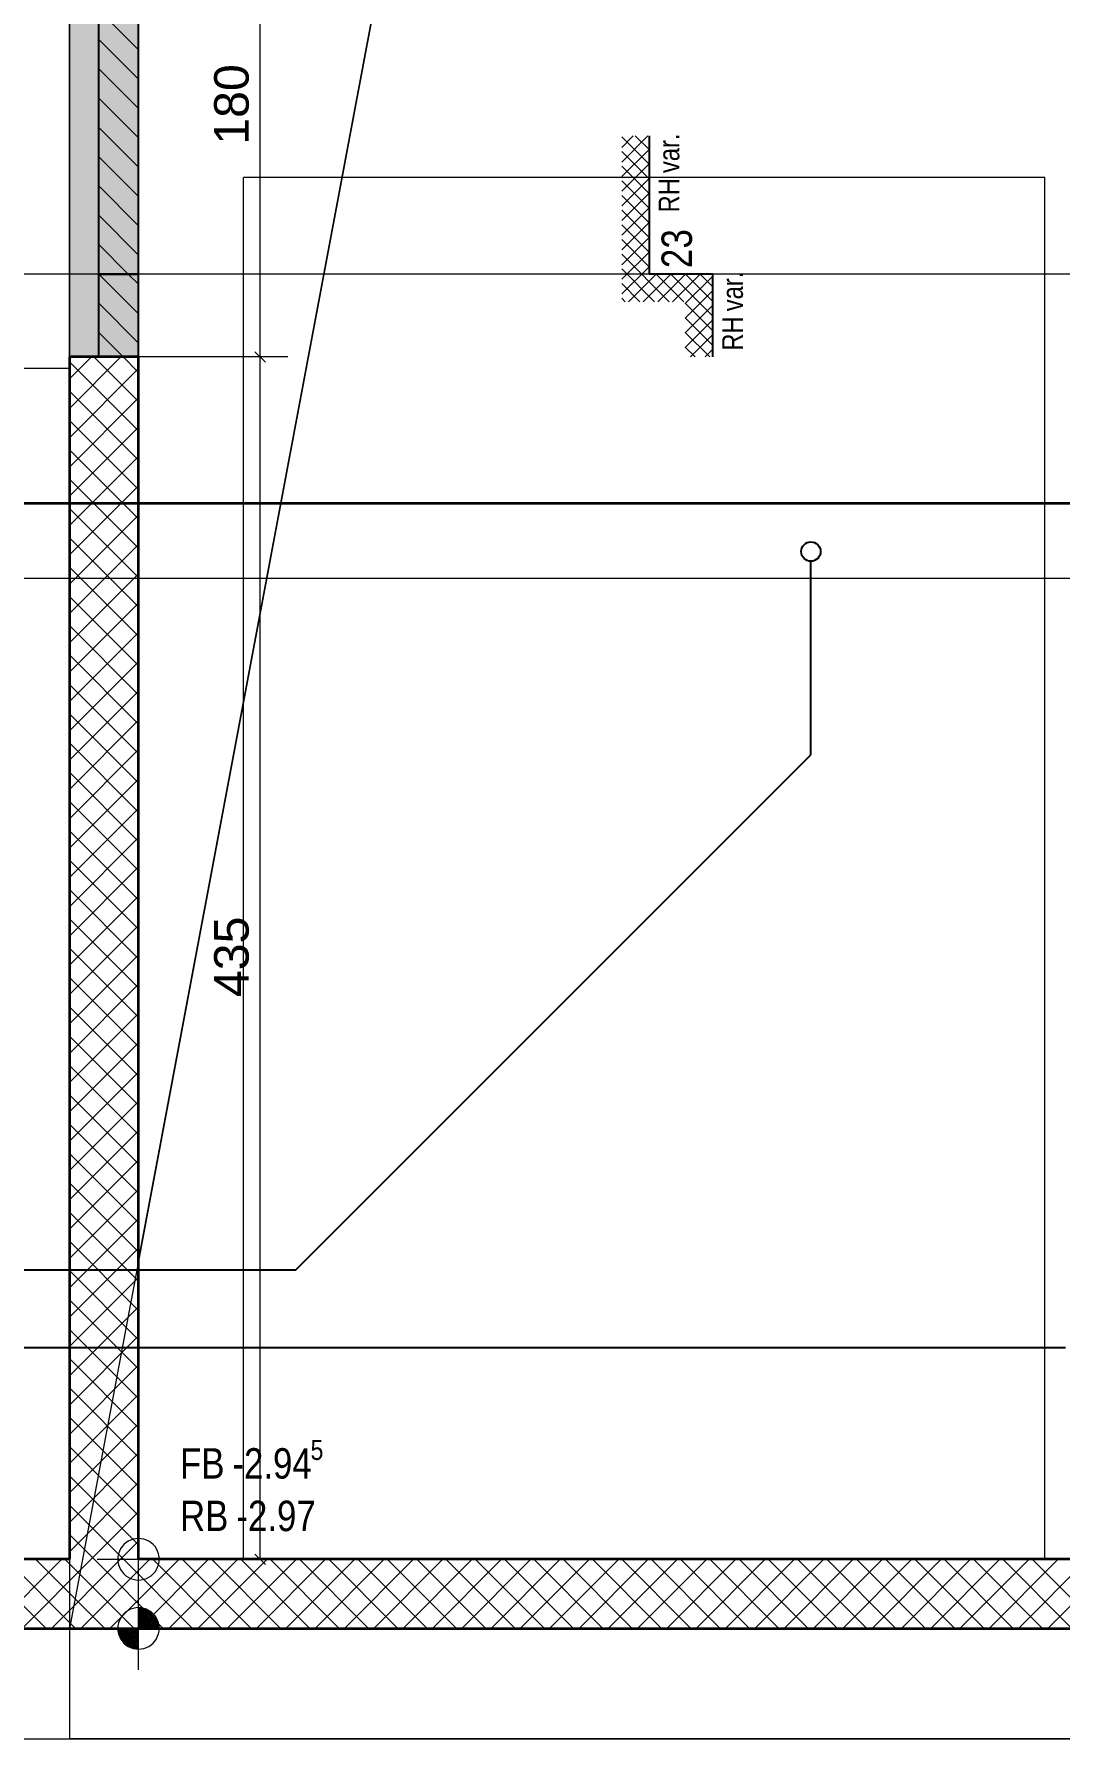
# Model space of a CAD drawing. Extents: x 885 to 2021, y 330 to 1122.
# Drawn here: x 1379.8 to 1454.1, y 468.6 to 592 of the extents above; entities that cross this region are included whole.
import ezdxf
from ezdxf.lldxf.tags import DXFTag

# ---------------------------------------------------------------- set-up
doc = ezdxf.new("R2010")
doc.units = 0
doc.layers.get('0').update_dxf_attribs({"lineweight": 18})
for name, color, linetype, lineweight in [('010 Aussenwände Bauteilschraffuren Neu', 7, 'Continuous', 25), ('010 Aussenwände Neu', 7, 'Continuous', 25), ('010 Türen Neu', 7, 'Continuous', 25), ('015 Innenwände Bauteilschraffuren Neu', 7, 'Continuous', 25), ('015 Innenwände Neu', 7, 'Continuous', 25), ('019 Vormauerungen Bauteilschraffuren Neu', 7, 'Continuous', 25), ('019 Vormauerungen Neu', 7, 'Continuous', 25), ('027 Oberhalb Neu', 7, 'Continuous', 25), ('030 Bodenaufbauten Neu', 7, 'Continuous', 25), ('035 Decken Neu', 7, 'Continuous', 25), ('060 Möbel Einbau Neu', 7, 'Continuous', 25), ('080 Raum Innen Kontur Neu', 7, 'Continuous', 25), ('111 Bemassung Ausführung Koten Neu', 7, 'Continuous', 25), ('160 Beschriftungen Ausführung Neu', 7, 'Continuous', 25)]:
    doc.layers.add(name, color=color, linetype=linetype, lineweight=lineweight)
for name, color, linetype, lineweight, true_color in [('A_Durchbruchbeschriftung', 7, 'Continuous', 18, 0x008080), ('A_Mass_Aussparungen', 7, 'Continuous', 18, 0x0080ff), ('A_Wanddurchbruch', 7, 'Continuous', 18, 0x008080), ('S_Regenwasser_Einlage', 7, 'fein_strichliert-A0T8DHYQAL', 25, 0x0066cc), ('S_Schmutzwasser_Einlage', 7, 'fein_strichliert-A0T8DHYQAL', 25, 0xcc6600)]:
    doc.layers.add(name, color=color, linetype=linetype, lineweight=lineweight, true_color=true_color)
doc.styles.get("Standard").update_dxf_attribs({"font": 'arial.ttf'})
tags = doc.linetypes.add('fein_strichliert-A0T8DHYQAL', pattern=[4, 1, -2, 1]).pattern_tags.tags
tags[8:9] = [DXFTag(74, 4), DXFTag(75, 0), DXFTag(340, '0'), DXFTag(46, 0.0), DXFTag(50, 0.0), DXFTag(44, 0.0), DXFTag(45, 0.0)]
tags[6:7] = [DXFTag(74, 4), DXFTag(75, 0), DXFTag(340, '0'), DXFTag(46, 0.0), DXFTag(50, 0.0), DXFTag(44, 0.0), DXFTag(45, 0.0)]
tags[4:5] = [DXFTag(74, 4), DXFTag(75, 0), DXFTag(340, '0'), DXFTag(46, 0.0), DXFTag(50, 0.0), DXFTag(44, 0.0), DXFTag(45, 0.0)]
tags = doc.linetypes.add('Strich 2_1mm', pattern=[0.003, 0.002, -0.001]).pattern_tags.tags
tags[6:7] = [DXFTag(74, 4), DXFTag(75, 0), DXFTag(340, '0'), DXFTag(46, 1.0), DXFTag(50, 0.0), DXFTag(44, 0.0), DXFTag(45, 0.0)]
tags[4:5] = [DXFTag(74, 4), DXFTag(75, 0), DXFTag(340, '0'), DXFTag(46, 1.0), DXFTag(50, 0.0), DXFTag(44, 0.0), DXFTag(45, 0.0)]
tags = doc.linetypes.add('Strich 3_1mm Kanten', pattern=[0.004, 0.003, -0.001]).pattern_tags.tags
tags[6:7] = [DXFTag(74, 4), DXFTag(75, 0), DXFTag(340, '0'), DXFTag(46, 1.0), DXFTag(50, 0.0), DXFTag(44, 0.0), DXFTag(45, 0.0)]
tags[4:5] = [DXFTag(74, 4), DXFTag(75, 0), DXFTag(340, '0'), DXFTag(46, 1.0), DXFTag(50, 0.0), DXFTag(44, 0.0), DXFTag(45, 0.0)]
tags = doc.linetypes.add('Strichpunkt 3_1_1mm Achsen', pattern=[0.005, 0.003, -0.001, 0, -0.001]).pattern_tags.tags
tags[10:11] = [DXFTag(74, 4), DXFTag(75, 0), DXFTag(340, '0'), DXFTag(46, 1.0), DXFTag(50, 0.0), DXFTag(44, 0.0), DXFTag(45, 0.0)]
tags[8:9] = [DXFTag(74, 4), DXFTag(75, 0), DXFTag(340, '0'), DXFTag(46, 1.0), DXFTag(50, 0.0), DXFTag(44, 0.0), DXFTag(45, 0.0)]
tags[6:7] = [DXFTag(74, 4), DXFTag(75, 0), DXFTag(340, '0'), DXFTag(46, 1.0), DXFTag(50, 0.0), DXFTag(44, 0.0), DXFTag(45, 0.0)]
tags[4:5] = [DXFTag(74, 4), DXFTag(75, 0), DXFTag(340, '0'), DXFTag(46, 1.0), DXFTag(50, 0.0), DXFTag(44, 0.0), DXFTag(45, 0.0)]
tags = doc.linetypes.add('Unsichtbare Linie', pattern='A,0,[1,5773_032 -1.UG1.shx,S=10,R=0,X=0,Y=0],-10,0', length=10).pattern_tags.tags
tags[14:15] = [DXFTag(74, 4), DXFTag(75, 0), DXFTag(340, '0'), DXFTag(46, 1.0), DXFTag(50, 0.0), DXFTag(44, 0.0), DXFTag(45, 0.0)]
tags[12:13] = [DXFTag(74, 4), DXFTag(75, 0), DXFTag(340, '0'), DXFTag(46, 1.0), DXFTag(50, 0.0), DXFTag(44, 0.0), DXFTag(45, 0.0)]

# ---------------------------------------------------------------- blocks, each defined once
blk = doc.blocks.new('Referenz-A0T8DHYSAL', base_point=(1035.58, 400))
at = {"layer": 'S_Regenwasser_Einlage', "color": 0, "lineweight": -2}
blk.add_line((1325.15, 496.92), (1454.47, 496.92), dxfattribs=at)
at = {"layer": 'S_Schmutzwasser_Einlage', "color": 0, "lineweight": -2}
for p, q in [((1436.04, 539.82), (1436.04, 553.82)), ((1398.76, 502.54), (1436.04, 539.82)), ((1334.48, 502.54), (1398.76, 502.54))]:
    blk.add_line(p, q, dxfattribs=at)
at = {"layer": 'S_Schmutzwasser_Einlage', "color": 0, "linetype": 'fein_strichliert-A0T8DHYQAL', "lineweight": -2, "ltscale": 0.25}
blk.add_circle((1436.04, 554.52), 0.7, dxfattribs=at)
blk = doc.blocks.new('Referenz-A0T8DHYUAL', base_point=(896.59, 372.19))
at = {"layer": '010 Aussenwände Bauteilschraffuren Neu', "color": 0, "linetype": 'Continuous', "lineweight": 0, "ltscale": 0.0169}
for p, q in [((1380.69, 476.6), (1375.69, 481.6)), ((1376.83, 476.6), (1381.83, 481.6)), ((1382.81, 476.6), (1377.81, 481.6)), ((1378.95, 476.6), (1383.95, 481.6)), ((1384.93, 476.6), (1379.93, 481.6)), ((1381.07, 476.6), (1386.07, 481.6)), ((1387.05, 476.6), (1382.05, 481.6)), ((1383.19, 476.6), (1388.19, 481.6)), ((1389.17, 476.6), (1384.17, 481.6)), ((1385.31, 476.6), (1390.31, 481.6)), ((1391.29, 476.6), (1386.29, 481.6)), ((1387.44, 476.6), (1392.44, 481.6)), ((1393.41, 476.6), (1388.41, 481.6)), ((1389.56, 476.6), (1394.56, 481.6)), ((1395.54, 476.6), (1390.54, 481.6)), ((1391.68, 476.6), (1396.68, 481.6)), ((1397.66, 476.6), (1392.66, 481.6)), ((1393.8, 476.6), (1398.8, 481.6)), ((1399.78, 476.6), (1394.78, 481.6)), ((1395.92, 476.6), (1400.92, 481.6)), ((1401.9, 476.6), (1396.9, 481.6)), ((1398.04, 476.6), (1403.04, 481.6)), ((1404.02, 476.6), (1399.02, 481.6)), ((1400.16, 476.6), (1405.16, 481.6)), ((1406.14, 476.6), (1401.14, 481.6)), ((1402.28, 476.6), (1407.28, 481.6)), ((1408.26, 476.6), (1403.26, 481.6)), ((1404.41, 476.6), (1409.41, 481.6)), ((1410.38, 476.6), (1405.38, 481.6)), ((1406.53, 476.6), (1411.53, 481.6)), ((1412.51, 476.6), (1407.51, 481.6)), ((1408.65, 476.6), (1413.65, 481.6)), ((1414.63, 476.6), (1409.63, 481.6)), ((1410.77, 476.6), (1415.77, 481.6)), ((1416.75, 476.6), (1411.75, 481.6)), ((1412.89, 476.6), (1417.89, 481.6)), ((1418.87, 476.6), (1413.87, 481.6)), ((1415.01, 476.6), (1420.01, 481.6)), ((1420.99, 476.6), (1415.99, 481.6)), ((1417.13, 476.6), (1422.13, 481.6)), ((1423.11, 476.6), (1418.11, 481.6)), ((1419.26, 476.6), (1424.26, 481.6)), ((1425.23, 476.6), (1420.23, 481.6)), ((1421.38, 476.6), (1426.38, 481.6)), ((1427.36, 476.6), (1422.36, 481.6)), ((1423.5, 476.6), (1428.5, 481.6)), ((1429.48, 476.6), (1424.48, 481.6)), ((1425.62, 476.6), (1430.62, 481.6)), ((1431.6, 476.6), (1426.6, 481.6)), ((1427.74, 476.6), (1432.74, 481.6)), ((1433.72, 476.6), (1428.72, 481.6)), ((1429.86, 476.6), (1434.86, 481.6)), ((1435.84, 476.6), (1430.84, 481.6)), ((1431.98, 476.6), (1436.98, 481.6)), ((1437.96, 476.6), (1432.96, 481.6)), ((1434.1, 476.6), (1439.1, 481.6)), ((1440.08, 476.6), (1435.08, 481.6)), ((1436.23, 476.6), (1441.23, 481.6)), ((1442.2, 476.6), (1437.2, 481.6)), ((1438.35, 476.6), (1443.35, 481.6)), ((1444.33, 476.6), (1439.33, 481.6)), ((1440.47, 476.6), (1445.47, 481.6)), ((1446.45, 476.6), (1441.45, 481.6)), ((1442.59, 476.6), (1447.59, 481.6)), ((1448.57, 476.6), (1443.57, 481.6)), ((1444.71, 476.6), (1449.71, 481.6)), ((1450.69, 476.6), (1445.69, 481.6)), ((1446.83, 476.6), (1451.83, 481.6)), ((1452.81, 476.6), (1447.81, 481.6)), ((1448.95, 476.6), (1453.95, 481.6)), ((1454.93, 476.6), (1449.93, 481.6)), ((1451.07, 476.6), (1456.07, 481.6)), ((1457.05, 476.6), (1452.05, 481.6)), ((1453.2, 476.6), (1458.2, 481.6))]:
    blk.add_line(p, q, dxfattribs=at)
at = {"layer": '010 Aussenwände Neu', "color": 0, "lineweight": 35}
for p, q in [((1382.38, 481.6), (1284.18, 481.6)), ((1527.88, 481.6), (1387.38, 481.6)), ((1041.78, 476.6), (1532.88, 476.6))]:
    blk.add_line(p, q, dxfattribs=at)
at = {"layer": '010 Türen Neu', "color": 0, "lineweight": 35}
blk.add_line((1387.38, 568.6), (1382.38, 568.6), dxfattribs=at)
at = {"layer": '015 Innenwände Bauteilschraffuren Neu', "color": 0, "linetype": 'Continuous', "lineweight": 0, "ltscale": 0.0169}
for p, q in [((1384.48, 593.73), (1387.38, 590.83)), ((1384.48, 591.6), (1387.38, 588.7)), ((1384.48, 589.48), (1387.38, 586.58)), ((1384.48, 587.36), (1387.38, 584.46)), ((1384.48, 585.24), (1387.38, 582.34)), ((1384.48, 583.12), (1387.38, 580.22)), ((1384.48, 581), (1387.38, 578.1)), ((1384.48, 578.88), (1387.38, 575.98)), ((1384.48, 576.76), (1386.63, 574.6)), ((1384.48, 574.63), (1384.51, 574.6)), ((1382.38, 567.01), (1383.98, 568.6)), ((1382.38, 564.88), (1386.1, 568.6)), ((1387.38, 563.25), (1382.38, 568.25)), ((1382.38, 562.76), (1387.38, 567.76)), ((1387.38, 565.37), (1384.15, 568.6)), ((1387.38, 567.49), (1386.27, 568.6)), ((1387.38, 561.13), (1382.38, 566.13)), ((1382.38, 560.64), (1387.38, 565.64)), ((1387.38, 559.01), (1382.38, 564.01)), ((1382.38, 558.52), (1387.38, 563.52)), ((1387.38, 556.88), (1382.38, 561.88)), ((1382.38, 556.4), (1387.38, 561.4)), ((1387.38, 554.76), (1382.38, 559.76)), ((1382.38, 554.28), (1387.38, 559.28)), ((1387.38, 552.64), (1382.38, 557.64)), ((1382.38, 552.16), (1387.38, 557.16)), ((1387.38, 550.52), (1382.38, 555.52)), ((1382.38, 550.03), (1387.38, 555.03)), ((1387.38, 548.4), (1382.38, 553.4)), ((1382.38, 547.91), (1387.38, 552.91)), ((1387.38, 546.28), (1382.38, 551.28)), ((1382.38, 545.79), (1387.38, 550.79)), ((1387.38, 544.16), (1382.38, 549.16)), ((1382.38, 543.67), (1387.38, 548.67)), ((1387.38, 542.04), (1382.38, 547.04)), ((1382.38, 541.55), (1387.38, 546.55)), ((1387.38, 539.91), (1382.38, 544.91)), ((1382.38, 539.43), (1387.38, 544.43)), ((1387.38, 537.79), (1382.38, 542.79)), ((1382.38, 537.31), (1387.38, 542.31)), ((1387.38, 535.67), (1382.38, 540.67)), ((1382.38, 535.19), (1387.38, 540.19)), ((1387.38, 533.55), (1382.38, 538.55)), ((1382.38, 533.06), (1387.38, 538.06)), ((1387.38, 531.43), (1382.38, 536.43)), ((1382.38, 530.94), (1387.38, 535.94)), ((1387.38, 529.31), (1382.38, 534.31)), ((1382.38, 528.82), (1387.38, 533.82)), ((1387.38, 527.19), (1382.38, 532.19)), ((1382.38, 526.7), (1387.38, 531.7)), ((1387.38, 525.06), (1382.38, 530.06)), ((1382.38, 524.58), (1387.38, 529.58)), ((1387.38, 522.94), (1382.38, 527.94)), ((1382.38, 522.46), (1387.38, 527.46)), ((1387.38, 520.82), (1382.38, 525.82)), ((1382.38, 520.34), (1387.38, 525.34)), ((1387.38, 518.7), (1382.38, 523.7)), ((1382.38, 518.21), (1387.38, 523.21)), ((1387.38, 516.58), (1382.38, 521.58)), ((1382.38, 516.09), (1387.38, 521.09)), ((1387.38, 514.46), (1382.38, 519.46)), ((1382.38, 513.97), (1387.38, 518.97)), ((1387.38, 512.34), (1382.38, 517.34)), ((1382.38, 511.85), (1387.38, 516.85)), ((1387.38, 510.22), (1382.38, 515.22)), ((1382.38, 509.73), (1387.38, 514.73)), ((1387.38, 508.09), (1382.38, 513.09)), ((1382.38, 507.61), (1387.38, 512.61)), ((1387.38, 505.97), (1382.38, 510.97)), ((1382.38, 505.49), (1387.38, 510.49)), ((1387.38, 503.85), (1382.38, 508.85)), ((1382.38, 503.37), (1387.38, 508.37)), ((1387.38, 501.73), (1382.38, 506.73)), ((1382.38, 501.24), (1387.38, 506.24)), ((1387.38, 499.61), (1382.38, 504.61)), ((1382.38, 499.12), (1387.38, 504.12)), ((1387.38, 497.49), (1382.38, 502.49)), ((1382.38, 497), (1387.38, 502)), ((1387.38, 495.37), (1382.38, 500.37)), ((1382.38, 494.88), (1387.38, 499.88)), ((1387.38, 493.24), (1382.38, 498.24)), ((1382.38, 492.76), (1387.38, 497.76)), ((1387.38, 491.12), (1382.38, 496.12)), ((1382.38, 490.64), (1387.38, 495.64)), ((1387.38, 489), (1382.38, 494)), ((1382.38, 488.52), (1387.38, 493.52)), ((1387.38, 486.88), (1382.38, 491.88)), ((1382.38, 486.4), (1387.38, 491.4)), ((1387.38, 484.76), (1382.38, 489.76)), ((1382.38, 484.27), (1387.38, 489.27)), ((1387.38, 482.64), (1382.38, 487.64)), ((1382.38, 482.15), (1387.38, 487.15)), ((1386.29, 481.6), (1382.38, 485.52)), ((1383.95, 481.6), (1387.38, 485.03)), ((1384.17, 481.6), (1382.38, 483.4)), ((1386.07, 481.6), (1387.38, 482.91))]:
    blk.add_line(p, q, dxfattribs=at)
at = {"layer": '015 Innenwände Neu', "color": 0, "lineweight": -2}
for p, q in [((1384.48, 604.6), (1384.48, 574.6)), ((1387.38, 574.6), (1387.38, 604.6)), ((1384.48, 574.6), (1387.38, 574.6))]:
    blk.add_line(p, q, dxfattribs=at)
at = {"layer": '015 Innenwände Neu', "color": 0, "lineweight": 35}
for p, q in [((1387.38, 568.6), (1382.38, 568.6)), ((1382.38, 568.6), (1382.38, 481.6)), ((1387.38, 481.6), (1387.38, 568.6))]:
    blk.add_line(p, q, dxfattribs=at)
at = {"layer": '019 Vormauerungen Bauteilschraffuren Neu', "color": 0, "linetype": 'Continuous', "lineweight": 0, "ltscale": 0.0169}
for p, q in [((1384.51, 574.6), (1387.38, 571.73)), ((1386.63, 574.6), (1387.38, 573.86)), ((1384.48, 572.51), (1387.38, 569.61)), ((1384.48, 570.39), (1386.27, 568.6))]:
    blk.add_line(p, q, dxfattribs=at)
at = {"layer": '019 Vormauerungen Neu', "color": 0, "lineweight": -2}
for p, q in [((1384.48, 574.6), (1384.48, 568.6)), ((1387.38, 574.6), (1384.48, 574.6)), ((1387.38, 568.6), (1387.38, 574.6)), ((1384.48, 568.6), (1387.38, 568.6))]:
    blk.add_line(p, q, dxfattribs=at)
at = {"layer": '027 Oberhalb Neu', "color": 0, "linetype": 'Strichpunkt 3_1_1mm Achsen', "lineweight": 35, "ltscale": 0.1225}
blk.add_line((1599.54, 558), (1035.78, 558), dxfattribs=at)
at = {"layer": '027 Oberhalb Neu', "color": 0, "linetype": 'Strichpunkt 3_1_1mm Achsen', "lineweight": 13, "ltscale": 0.0169}
blk.add_line((1030.18, 552.6), (1597.28, 552.6), dxfattribs=at)
at = {"layer": '030 Bodenaufbauten Neu', "color": 0, "linetype": 'Unsichtbare Linie', "lineweight": 13, "ltscale": 0.002197}
for p, q in [((1387.38, 503.23), (1422.38, 689.6)), ((1382.38, 628.6), (1382.38, 481.6)), ((1387.38, 481.6), (1387.38, 503.23)), ((1382.38, 481.6), (1284.18, 481.6))]:
    blk.add_line(p, q, dxfattribs=at)
at = {"layer": '030 Bodenaufbauten Neu', "color": 0, "linetype": 'Unsichtbare Linie', "lineweight": 13, "ltscale": 0.0169}
for p, q in [((1422.38, 689.6), (1387.38, 503.23)), ((1387.38, 503.23), (1387.38, 640.6)), ((1525.4, 481.6), (1387.38, 481.6))]:
    blk.add_line(p, q, dxfattribs=at)
at = {"layer": '035 Decken Neu', "color": 0, "linetype": 'Strich 3_1mm Kanten', "lineweight": 13, "ltscale": 0.0169}
blk.add_line((1422.38, 689.6), (1382.38, 476.6), dxfattribs=at)
at = {"layer": '035 Decken Neu', "color": 0, "linetype": 'Strich 3_1mm Kanten', "lineweight": 13, "ltscale": 0.002197}
for p, q in [((1382.38, 640.6), (1382.38, 476.6)), ((1382.38, 476.6), (1382.38, 468.6)), ((1382.38, 468.6), (1540.88, 468.6))]:
    blk.add_line(p, q, dxfattribs=at)
at = {"layer": '035 Decken Neu', "color": 0, "linetype": 'Strichpunkt 3_1_1mm Achsen', "lineweight": 13, "ltscale": 0.002197}
for p, q in [((1527.88, 574.6), (1035.78, 574.6)), ((1035.78, 476.6), (1532.88, 476.6))]:
    blk.add_line(p, q, dxfattribs=at)
at = {"layer": '035 Decken Neu', "color": 0, "linetype": 'Strich 2_1mm', "lineweight": 13, "ltscale": 0.002197}
blk.add_line((1296.18, 468.6), (1382.38, 468.6), dxfattribs=at)
blk.add_line((1296.18, 468.6), (1382.38, 468.6), dxfattribs=at)
at = {"layer": '035 Decken Neu', "color": 0, "linetype": 'Unsichtbare Linie', "lineweight": 13, "ltscale": 0.002197}
for p, q in [((1296.18, 468.6), (1387.38, 468.6)), ((1296.18, 468.6), (1387.38, 468.6)), ((1540.88, 468.6), (1382.38, 468.6)), ((1540.88, 468.6), (1387.38, 468.6)), ((1540.88, 468.6), (1387.38, 468.6))]:
    blk.add_line(p, q, dxfattribs=at)
at = {"layer": '060 Möbel Einbau Neu', "color": 0, "lineweight": 13}
for p, q in [((1394.98, 481.6), (1394.98, 581.6)), ((1452.98, 581.6), (1394.98, 581.6)), ((1452.98, 481.6), (1452.98, 581.6)), ((1452.98, 481.6), (1394.98, 481.6))]:
    blk.add_line(p, q, dxfattribs=at)
at = {"layer": '080 Raum Innen Kontur Neu', "color": 0, "linetype": 'Continuous', "lineweight": 13, "ltscale": 0.0169}
for p, q in [((1382.38, 481.6), (1382.38, 628.6)), ((1387.38, 628.6), (1387.38, 481.6)), ((1284.18, 481.6), (1382.38, 481.6)), ((1387.38, 481.6), (1527.88, 481.6))]:
    blk.add_line(p, q, dxfattribs=at)
at = {"layer": '111 Bemassung Ausführung Koten Neu', "color": 0, "lineweight": 13}
for p, q in [((1387.38, 478.6), (1387.38, 484.6)), ((1384.38, 481.6), (1390.38, 481.6)), ((1387.38, 473.6), (1387.38, 479.6)), ((1384.38, 476.6), (1390.38, 476.6))]:
    blk.add_line(p, q, dxfattribs=at)
at = {"layer": '111 Bemassung Ausführung Koten Neu', "color": 0, "linetype": 'Continuous', "lineweight": 13, "ltscale": 0.0169}
for p, q in [((1386.08, 482.35), (1385.99, 482.18)), ((1386.19, 482.52), (1386.08, 482.35)), ((1386.32, 482.66), (1386.19, 482.52)), ((1386.47, 482.79), (1386.32, 482.66)), ((1386.63, 482.9), (1386.47, 482.79)), ((1386.8, 482.99), (1386.63, 482.9)), ((1386.99, 483.05), (1386.8, 482.99)), ((1387.18, 483.09), (1386.99, 483.05)), ((1387.38, 483.1), (1387.18, 483.09)), ((1387.57, 483.09), (1387.38, 483.1)), ((1387.77, 483.05), (1387.57, 483.09)), ((1387.95, 482.99), (1387.77, 483.05)), ((1388.13, 482.9), (1387.95, 482.99)), ((1388.29, 482.79), (1388.13, 482.9)), ((1388.44, 482.66), (1388.29, 482.79)), ((1388.57, 482.52), (1388.44, 482.66)), ((1388.68, 482.35), (1388.57, 482.52)), ((1388.76, 482.18), (1388.68, 482.35)), ((1385.89, 481.8), (1385.88, 481.6)), ((1385.88, 481.6), (1385.89, 481.41)), ((1385.93, 481.99), (1385.89, 481.8)), ((1385.89, 481.41), (1385.93, 481.21)), ((1385.99, 482.18), (1385.93, 481.99)), ((1385.93, 481.21), (1385.99, 481.03)), ((1388.83, 481.99), (1388.76, 482.18)), ((1388.76, 481.03), (1388.83, 481.21)), ((1388.87, 481.8), (1388.83, 481.99)), ((1388.83, 481.21), (1388.87, 481.41)), ((1388.88, 481.6), (1388.87, 481.8)), ((1388.87, 481.41), (1388.88, 481.6)), ((1385.99, 481.03), (1386.08, 480.85)), ((1386.08, 480.85), (1386.19, 480.69)), ((1386.19, 480.69), (1386.32, 480.54)), ((1386.32, 480.54), (1386.47, 480.41)), ((1386.47, 480.41), (1386.63, 480.3)), ((1386.63, 480.3), (1386.8, 480.22)), ((1386.8, 480.22), (1386.99, 480.15)), ((1386.99, 480.15), (1387.18, 480.12)), ((1387.18, 480.12), (1387.38, 480.1)), ((1387.38, 480.1), (1387.57, 480.12)), ((1387.57, 480.12), (1387.77, 480.15)), ((1387.77, 480.15), (1387.95, 480.22)), ((1387.95, 480.22), (1388.13, 480.3)), ((1388.13, 480.3), (1388.29, 480.41)), ((1388.29, 480.41), (1388.44, 480.54)), ((1388.44, 480.54), (1388.57, 480.69)), ((1388.57, 480.69), (1388.68, 480.85)), ((1388.68, 480.85), (1388.76, 481.03)), ((1386.19, 477.52), (1386.08, 477.35)), ((1386.32, 477.66), (1386.19, 477.52)), ((1386.47, 477.79), (1386.32, 477.66)), ((1386.63, 477.9), (1386.47, 477.79)), ((1386.8, 477.99), (1386.63, 477.9)), ((1386.99, 478.05), (1386.8, 477.99)), ((1387.18, 478.09), (1386.99, 478.05)), ((1387.38, 478.1), (1387.18, 478.09)), ((1387.57, 478.09), (1387.38, 478.1)), ((1387.77, 478.05), (1387.57, 478.09)), ((1387.95, 477.99), (1387.77, 478.05)), ((1388.13, 477.9), (1387.95, 477.99)), ((1388.29, 477.79), (1388.13, 477.9)), ((1388.44, 477.66), (1388.29, 477.79)), ((1388.57, 477.52), (1388.44, 477.66)), ((1388.68, 477.35), (1388.57, 477.52)), ((1385.89, 476.8), (1385.88, 476.6)), ((1385.88, 476.6), (1385.89, 476.41)), ((1385.93, 476.99), (1385.89, 476.8)), ((1385.89, 476.41), (1385.93, 476.21)), ((1385.99, 477.18), (1385.93, 476.99)), ((1385.93, 476.21), (1385.99, 476.03)), ((1386.08, 477.35), (1385.99, 477.18)), ((1388.76, 477.18), (1388.68, 477.35)), ((1388.83, 476.99), (1388.76, 477.18)), ((1388.76, 476.03), (1388.83, 476.21)), ((1388.87, 476.8), (1388.83, 476.99)), ((1388.83, 476.21), (1388.87, 476.41)), ((1388.88, 476.6), (1388.87, 476.8)), ((1388.87, 476.41), (1388.88, 476.6)), ((1385.99, 476.03), (1386.08, 475.85)), ((1386.08, 475.85), (1386.19, 475.69)), ((1386.19, 475.69), (1386.32, 475.54)), ((1386.32, 475.54), (1386.47, 475.41)), ((1386.47, 475.41), (1386.63, 475.3)), ((1386.63, 475.3), (1386.8, 475.22)), ((1386.8, 475.22), (1386.99, 475.15)), ((1386.99, 475.15), (1387.18, 475.12)), ((1387.18, 475.12), (1387.38, 475.1)), ((1387.38, 475.1), (1387.57, 475.12)), ((1387.57, 475.12), (1387.77, 475.15)), ((1387.77, 475.15), (1387.95, 475.22)), ((1387.95, 475.22), (1388.13, 475.3)), ((1388.13, 475.3), (1388.29, 475.41)), ((1388.29, 475.41), (1388.44, 475.54)), ((1388.44, 475.54), (1388.57, 475.69)), ((1388.57, 475.69), (1388.68, 475.85)), ((1388.68, 475.85), (1388.76, 476.03))]:
    blk.add_line(p, q, dxfattribs=at)
at = {"layer": '111 Bemassung Ausführung Koten Neu', "color": 0, "linetype": 'Continuous', "lineweight": 0, "ltscale": 0.0169}
for points in [[(1387.38, 476.6), (1387.95, 476.6), (1387.38, 478.1)], [(1387.95, 477.99), (1387.42, 477.99), (1387.38, 478.1)], [(1387.95, 476.6), (1387.95, 477.99), (1387.42, 477.99)], [(1387.95, 476.6), (1388.44, 476.6), (1387.95, 477.99)], [(1388.44, 477.66), (1388.07, 477.66), (1387.95, 477.99)], [(1388.44, 476.6), (1388.44, 477.66), (1388.07, 477.66)], [(1388.44, 476.6), (1388.76, 476.6), (1388.44, 477.66)], [(1388.76, 477.18), (1388.59, 477.18), (1388.44, 477.66)], [(1385.99, 476.03), (1385.99, 476.6), (1385.88, 476.6)], [(1386.17, 476.03), (1385.99, 476.03), (1385.99, 476.6)], [(1386.32, 475.54), (1386.32, 476.6), (1385.99, 476.6)], [(1386.69, 475.54), (1386.32, 475.54), (1386.32, 476.6)], [(1386.8, 475.22), (1386.8, 476.6), (1386.32, 476.6)], [(1387.33, 475.22), (1386.8, 475.22), (1386.8, 476.6)], [(1387.38, 475.1), (1387.38, 476.6), (1386.8, 476.6)], [(1388.76, 476.6), (1388.76, 477.18), (1388.59, 477.18)], [(1388.76, 476.6), (1388.88, 476.6), (1388.76, 477.18)], [(1386.32, 475.54), (1386.17, 476.03), (1385.99, 476.03)], [(1386.8, 475.22), (1386.69, 475.54), (1386.32, 475.54)], [(1387.38, 475.1), (1387.33, 475.22), (1386.8, 475.22)]]:
    blk.add_solid(points, dxfattribs=at)
at = {"layer": '160 Beschriftungen Ausführung Neu', "color": 0, "linetype": 'Continuous', "lineweight": 13, "ltscale": 0.0169}
for p, q in [((1424.24, 584.6), (1422.35, 582.71)), ((1423.18, 584.6), (1422.35, 583.77)), ((1422.35, 584.53), (1424.35, 582.53)), ((1424.35, 583.65), (1422.35, 581.65)), ((1423.33, 584.6), (1424.35, 583.59)), ((1422.35, 583.47), (1424.35, 581.47)), ((1424.35, 582.59), (1422.35, 580.59)), ((1422.35, 582.41), (1424.35, 580.41)), ((1424.35, 581.53), (1422.35, 579.53)), ((1422.35, 581.35), (1424.35, 579.35)), ((1424.35, 580.47), (1422.35, 578.47)), ((1422.35, 580.28), (1424.35, 578.28)), ((1424.35, 579.41), (1422.35, 577.41)), ((1422.35, 579.22), (1424.35, 577.22)), ((1424.35, 578.35), (1422.35, 576.35)), ((1422.35, 578.16), (1424.35, 576.16)), ((1424.35, 577.28), (1422.35, 575.28)), ((1422.35, 577.1), (1424.35, 575.1)), ((1424.35, 576.22), (1422.35, 574.22)), ((1422.35, 576.04), (1425.79, 572.6)), ((1424.35, 575.16), (1422.35, 573.16)), ((1422.35, 574.98), (1424.73, 572.6)), ((1422.35, 573.92), (1423.67, 572.6)), ((1424.85, 574.6), (1422.85, 572.6)), ((1425.91, 574.6), (1423.91, 572.6)), ((1424.85, 574.6), (1426.85, 572.6)), ((1426.97, 574.6), (1424.97, 572.6)), ((1425.91, 574.6), (1428.95, 571.56)), ((1428.03, 574.6), (1426.03, 572.6)), ((1428.95, 574.46), (1426.95, 572.46)), ((1426.97, 574.6), (1428.95, 572.62)), ((1428.03, 574.6), (1428.95, 573.68)), ((1422.35, 572.86), (1422.61, 572.6)), ((1428.95, 573.4), (1426.95, 571.4)), ((1426.95, 572.5), (1428.95, 570.5)), ((1428.95, 572.34), (1426.95, 570.34)), ((1426.95, 571.44), (1428.95, 569.44)), ((1428.95, 571.28), (1426.95, 569.28)), ((1426.95, 570.38), (1428.73, 568.6)), ((1428.95, 570.22), (1427.33, 568.6)), ((1426.95, 569.32), (1427.67, 568.6)), ((1428.95, 569.16), (1428.39, 568.6))]:
    blk.add_line(p, q, dxfattribs=at)
at = {"layer": '160 Beschriftungen Ausführung Neu', "color": 0, "linetype": 'Continuous', "lineweight": -2, "ltscale": 0.0625}
for p, q in [((1424.35, 574.6), (1424.35, 584.6)), ((1428.95, 574.6), (1424.35, 574.6)), ((1428.95, 568.6), (1428.95, 574.6))]:
    blk.add_line(p, q, dxfattribs=at)
at = {"layer": '111 Bemassung Ausführung Koten Neu', "color": 0, "linetype": 'Continuous', "lineweight": 13, "ltscale": 0.002197, "attachment_point": 1}
for s, insert, char_height in [('{\\fArial Narrow;5}', (1399.83, 490.24), 1.452), ('{\\fArial Narrow;FB}', (1390.38, 489.64), 2.2), ('{\\fArial Narrow;-2.94}', (1394.17, 489.64), 2.2), ('{\\fArial Narrow;RB}', (1390.38, 485.84), 2.2), ('{\\fArial Narrow;-2.97}', (1394.46, 485.84), 2.2)]:
    blk.add_mtext(s, dxfattribs=dict(at, insert=insert, char_height=char_height))
at = {"layer": '160 Beschriftungen Ausführung Neu', "color": 0, "linetype": 'Continuous', "lineweight": 13, "ltscale": 0.0169, "attachment_point": 1, "rotation": 90}
for s, insert, char_height in [('{\\fArial Narrow;var.}', (1425.02, 581.91), 1.5), ('{\\fArial Narrow;RH}', (1425.02, 579.06), 1.5), ('{\\fArial Narrow;3}', (1425.23, 576.45), 2.2), ('{\\fArial Narrow;2}', (1425.23, 575.03), 2.2), ('{\\fArial Narrow;var.}', (1429.62, 571.91), 1.5), ('{\\fArial Narrow;RH}', (1429.62, 569.06), 1.5)]:
    blk.add_mtext(s, dxfattribs=dict(at, insert=insert, char_height=char_height))
blk = doc.blocks.new('Wanddurchbruch-A0T8DI00AL', base_point=(1382.38, 568.6))
at = {"color": 0, "linetype": 'ByBlock', "lineweight": -2, "ltscale": 0.18}
for p, q in [((1387.38, 604.6), (1382.38, 604.6)), ((1382.38, 604.6), (1382.38, 568.6)), ((1387.38, 568.6), (1387.38, 604.6)), ((1382.38, 568.6), (1387.38, 568.6))]:
    blk.add_line(p, q, dxfattribs=at)
at = {"color": 30, "linetype": 'ByBlock', "lineweight": -2, "ltscale": 0.18, "true_color": 0xe18000}
blk.add_solid([(1382.38, 604.6), (1387.38, 604.6), (1382.38, 568.6), (1387.38, 568.6)], dxfattribs=at)
blk = doc.blocks.new('Durchbruch beschriften-A0T8DI02AL', base_point=(1336.54, 562.18))
at = {"color": 0, "linetype": 'ByBlock', "lineweight": -2, "ltscale": 0.18}
for p, q in [((1336.54, 562.18), (1336.54, 573.43)), ((1336.54, 573.43), (1374.59, 573.43)), ((1341.89, 562.18), (1341.89, 573.43)), ((1374.59, 573.43), (1374.59, 562.18)), ((1374.59, 567.8), (1382.38, 567.8)), ((1374.59, 562.18), (1336.54, 562.18))]:
    blk.add_line(p, q, dxfattribs=at)
at = {"color": 0, "linetype": 'ByBlock', "lineweight": -2, "ltscale": 0.18, "char_height": 2.5, "attachment_point": 1}
for s, insert in [('{\\fArial; WD 180/230 }', (1341.89, 572.8)), ('{\\fArial; OK = -0.89 }', (1341.89, 569.05)), ('{\\fArial; OK = UK roh Decke }', (1341.89, 565.3))]:
    blk.add_mtext(s, dxfattribs=dict(at, insert=insert))
at = {"color": 1, "linetype": 'ByBlock', "lineweight": -2, "ltscale": 0.18, "true_color": 0xff0000, "insert": (1337.7, 569.3), "char_height": 3, "attachment_point": 1}
blk.add_mtext('{\\fArial;H}', dxfattribs=at)
blk = doc.blocks.new('Maß-A0T8DI2IAL', base_point=(1372.58, 481.22))
at = {"color": 0, "linetype": 'ByBlock', "lineweight": -2, "ltscale": 0.18}
for p, q in [((1396.18, 481.6), (1396.18, 630.13)), ((1395.8, 568.98), (1396.56, 568.22)), ((1398.18, 568.6), (1387.38, 568.6)), ((1398.18, 481.6), (1387.38, 481.6)), ((1395.8, 481.98), (1396.56, 481.22))]:
    blk.add_line(p, q, dxfattribs=at)
at = {"color": 0, "linetype": 'ByBlock', "lineweight": -2, "ltscale": 0.18, "char_height": 2.5, "attachment_point": 1, "rotation": 90}
for s, insert in [('{\\fArial;180}', (1392.85, 583.96)), ('{\\fArial;435}', (1392.85, 522.28))]:
    blk.add_mtext(s, dxfattribs=dict(at, insert=insert))

msp = doc.modelspace()

# ---------------------------------------------------------------- block references
at = {"color": 8, "lineweight": 25, "ltscale": 0.25, "true_color": 0x808080}
for name, p in [('Referenz-A0T8DHYUAL', (896.59, 372.19)), ('Referenz-A0T8DHYSAL', (1035.58, 400))]:
    msp.add_blockref(name, p, dxfattribs=at)
at = {"layer": 'A_Durchbruchbeschriftung', "ltscale": 0.18}
msp.add_blockref('Durchbruch beschriften-A0T8DI02AL', (1336.54, 562.18), dxfattribs=at)
at = {"layer": 'A_Mass_Aussparungen', "ltscale": 0.18}
msp.add_blockref('Maß-A0T8DI2IAL', (1372.58, 481.22), dxfattribs=at)
at = {"layer": 'A_Wanddurchbruch', "ltscale": 0.18}
msp.add_blockref('Wanddurchbruch-A0T8DI00AL', (1382.38, 568.6), dxfattribs=at)

doc.saveas('drawing.dxf')
